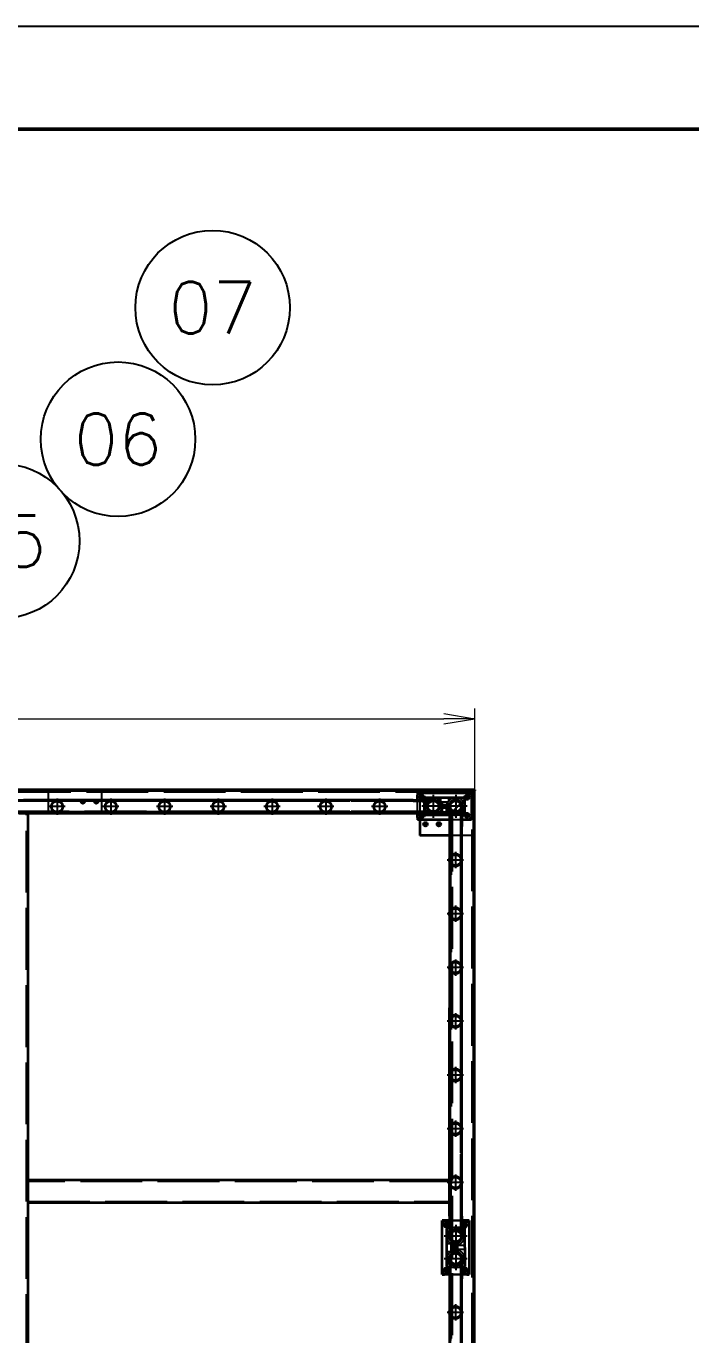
# Model space of a CAD drawing. Header units: millimetres. Extents: x -73083 to 81340, y -6859 to 6812.
# Drawn here: x -66598 to -65114, y 3890 to 6812 of the extents above; entities that cross this region are included whole.
import ezdxf
from ezdxf.enums import TextEntityAlignment as Align

# ---------------------------------------------------------------- set-up
doc = ezdxf.new("R2010")
doc.units = ezdxf.units.MM
doc.linetypes.add('AM_ISO02W050', pattern=[7.5, 6, -1.5])
doc.linetypes.add('AM_ISO08W050', pattern=[18, 12, -1.5, 3, -1.5])
doc.layers.add('A3', color=7, linetype='Continuous', plot=False)
for name, color, linetype, lineweight in [('AM_7', 2, 'AM_ISO08W050', 25), ('AM_HID', 1, 'AM_ISO02W050', 25), ('AM_VIS', 7, 'Continuous', 50)]:
    doc.layers.add(name, color=color, linetype=linetype, lineweight=lineweight)
doc.layers.add('word_dim', color=253, linetype='Continuous')
doc.styles.get("Standard").update_dxf_attribs({"font": 'romans.shx', "bigfont": 'bigfont.shx'})
doc.dimstyles.new('STANDARD 1-23', dxfattribs={"dimscale": 23, "dimtxt": 3.5, "dimasz": 3, "dimexe": 1, "dimexo": 0, "dimgap": 1, "dimtad": 3, "dimdsep": 46, "dimtxsty": 'Standard', "dimblk1": 'OPEN', "dimblk2": 'OPEN', "dimsah": 1, "dimcen": 0, "dimclrd": 256, "dimclre": 256, "dimclrt": 3, "dimazin": 2, "dimtfac": 1, "dimtmove": 0, "dimatfit": 3, "dimldrblk": 'OPEN', "dimfxl": 0, "dimtolj": 1, "dimtzin": 0, "dimlwd": 13, "dimlwe": 13, "dimarcsym": 0})

# ---------------------------------------------------------------- blocks, each defined once
blk = doc.blocks.new('_Open')
at = {"color": 0, "lineweight": -2}
for p, q in [((-1, 0.167), (0, 0)), ((-1, -0.167), (0, 0)), ((0, 0), (-1, 0))]:
    blk.add_line(p, q, dxfattribs=at)
blk = doc.blocks.new('*D1039')
at = {"layer": 'DEFPOINTS', "color": 0, "ltscale": 2}
for p in [(-65596.5, 5265.4), (-69400.5, 5106.5), (-65596.5, 5106.5)]:
    blk.add_point(p, dxfattribs=at)
at = {"layer": 'word_dim', "lineweight": 13, "ltscale": 2}
for p, q in [((-69400.5, 5106.5), (-69400.5, 5288.4)), ((-69331.5, 5265.4), (-65665.5, 5265.4)), ((-65596.5, 5106.5), (-65596.5, 5288.4))]:
    blk.add_line(p, q, dxfattribs=at)
at = {"layer": 'word_dim', "lineweight": 13, "ltscale": 2, "xscale": 69, "yscale": 69, "zscale": 69, "rotation": 180}
blk.add_blockref('_Open', (-69400.5, 5265.4), dxfattribs=at)
at = {"layer": 'word_dim', "lineweight": 13, "ltscale": 2, "xscale": 69, "yscale": 69, "zscale": 69}
blk.add_blockref('_Open', (-65596.5, 5265.4), dxfattribs=at)
at = {"layer": 'word_dim', "color": 3, "ltscale": 2, "insert": (-67498.5, 5328.6), "char_height": 80.5, "attachment_point": 5}
blk.add_mtext('\\A1;3804', dxfattribs=at)
blk = doc.blocks.new('aa1')
for p, q in [((0, 0), (-1, 0)), ((-0.4, 0.067), (0, 0)), ((-0.4, -0.067), (0, 0))]:
    blk.add_line(p, q)
blk = doc.blocks.new('aa2')
blk.add_circle((0, 0), 1)
blk = doc.blocks.new('*D1044')
at = {"layer": 'DEFPOINTS', "color": 0, "linetype": 'Continuous', "ltscale": 2}
for p in [(-66651.5, 5662.1), (-66651.5, 5662.1), (-67434.9, 4310.4)]:
    blk.add_point(p, dxfattribs=at)
at = {"layer": 'word_dim', "linetype": 'Continuous', "lineweight": 13, "ltscale": 2}
blk.add_line((-67348.4, 4459.7), (-66738, 5512.8), dxfattribs=at)
at = {"layer": 'word_dim', "linetype": 'Continuous', "lineweight": 13, "ltscale": 2, "xscale": 172.5, "yscale": 172.5, "zscale": 172.5}
for name, p, rotation in [('aa2', (-66651.5, 5662.1), 59.90502576643461), ('aa1', (-67434.9, 4310.4), 239.9050257664346)]:
    blk.add_blockref(name, p, dxfattribs=dict(at, rotation=rotation))
at = {"layer": 'word_dim', "color": 3, "linetype": 'Continuous', "ltscale": 2, "insert": (-67043.2, 4986.3), "char_height": 0.000023, "attachment_point": 5, "rotation": 59.905}
blk.add_mtext('\\A1;1562.26', dxfattribs=at)

msp = doc.modelspace()

# ---------------------------------------------------------------- linework, layer by layer
at = {"color": 7, "lineweight": 35, "ltscale": 23}
for p, q in [((-69398.95586, 5104.9596), (-65598.95586, 5104.95472)), ((-65596.4561, 5106.46058), (-67498.45604, 5106.46302)), ((-65596.4561, 5104.96058), (-67498.45604, 5104.96302)), ((-66198.95708, 5083.96497), (-66603.95708, 5083.9679)), ((-65733.95684, 5083.96204), (-66198.95708, 5083.96497)), ((-65723.95586, 5099.95423), (-65723.95586, 5094.95423)), ((-65723.95586, 5099.95423), (-65718.95586, 5099.95423)), ((-65723.95586, 5094.95423), (-65718.95586, 5099.95423)), ((-65723.95586, 5083.96302), (-65723.95586, 5094.95423)), ((-65718.95586, 5099.95423), (-65608.95586, 5099.95374)), ((-65708.95684, 5086.96106), (-65705.95684, 5089.96106)), ((-65708.95684, 5083.96204), (-65708.95684, 5086.96106)), ((-65705.95684, 5089.96106), (-65621.95684, 5089.96106)), ((-65621.95684, 5089.96106), (-65618.95684, 5086.96106)), ((-65618.95684, 5086.96106), (-65618.95684, 5070.96106)), ((-65611.60625, 5092.30433), (-65616.30645, 5087.60413)), ((-65608.95586, 5099.95374), (-65603.95586, 5099.95374)), ((-65608.95586, 5099.95374), (-65603.95586, 5094.95374)), ((-65602.95586, 5100.95472), (-65603.95684, 5099.95374)), ((-65603.95586, 5094.95374), (-65603.95586, 5099.95374)), ((-65603.95586, 5094.95374), (-65603.95586, 5044.95374)), ((-65601.95586, 5101.95472), (-65598.95586, 5104.95472)), ((-65598.9561, 5104.95472), (-65598.95855, 3154.95447)), ((-65598.9561, 5104.95472), (-65597.4561, 5104.95472)), ((-65597.4561, 5104.95472), (-65597.45855, 3154.95447)), ((-65596.4561, 5106.46058), (-65596.4561, 5104.96058)), ((-66533.11773, 5055.96058), (-66628.95781, 5055.96106)), ((-66613.95586, 5054.95765), (-66596.95635, 5054.95765)), ((-66603.95708, 5055.9679), (-66198.95708, 5055.96497)), ((-66596.95635, 5054.95765), (-66593.95635, 5054.95765)), ((-66593.95635, 5054.95765), (-66593.9583, 3369.96351)), ((-66593.95635, 5054.95618), (-65723.95586, 5054.95521)), ((-66413.11773, 5055.9596), (-66524.8001, 5055.96058)), ((-66293.11773, 5055.95911), (-66404.8001, 5055.9596)), ((-66173.11773, 5055.95813), (-66284.8001, 5055.95862)), ((-65733.95708, 5055.96204), (-66198.95708, 5055.96497)), ((-66053.11773, 5055.95716), (-66164.8001, 5055.95813)), ((-65933.11773, 5055.95667), (-66044.8001, 5055.95716)), ((-65813.11773, 5055.95569), (-65924.8001, 5055.95667)), ((-65708.95757, 5055.95521), (-65804.8001, 5055.95569)), ((-65733.95708, 5055.96204), (-65688.95269, 5055.96155)), ((-65723.95586, 5044.95423), (-65723.95586, 5055.96302)), ((-65708.95684, 5052.96106), (-65708.95684, 5055.96204)), ((-65674.4915, 5070.96106), (-65653.42241, 5070.96106)), ((-65653.42241, 5068.96106), (-65674.4915, 5068.96106)), ((-65624.95708, 5069.9303), (-65624.95732, 5024.96155)), ((-65624.4915, 5070.96106), (-65618.95684, 5070.96106)), ((-65618.95684, 5068.96106), (-65624.4915, 5068.96106)), ((-65618.95684, 5068.96106), (-65618.95684, 5052.96106)), ((-65723.95586, 5044.95423), (-65723.95586, 5039.95423)), ((-65718.95586, 5039.95423), (-65723.95586, 5044.95423)), ((-65718.95586, 5039.95423), (-65723.95586, 5039.95423)), ((-65718.95586, 5039.95423), (-65718.95586, 5004.94837)), ((-65652.95806, 5039.95423), (-65718.95586, 5039.95423)), ((-65705.95684, 5049.96106), (-65708.95684, 5052.96106)), ((-65652.95708, 5049.96106), (-65705.95684, 5049.96106)), ((-65624.96221, 4130.01746), (-65624.9561, 5049.96204)), ((-65608.95586, 5039.95374), (-65624.95806, 5039.95374)), ((-65621.95684, 5049.96106), (-65624.95708, 5049.96106)), ((-65618.95684, 5052.96106), (-65621.95684, 5049.96106)), ((-65603.95586, 5044.95374), (-65608.95586, 5039.95374)), ((-65603.95586, 5039.95374), (-65608.95586, 5039.95374)), ((-65603.95586, 5039.95374), (-65603.95586, 5044.95374)), ((-65652.9583, 5004.94837), (-65718.95586, 5004.94837)), ((-65652.95732, 5024.96204), (-65652.96001, 4619.9618)), ((-65624.96001, 4619.96155), (-65624.95732, 5024.96155)), ((-65652.96318, 4154.9618), (-65652.96001, 4619.9618)), ((-65624.96318, 4154.96155), (-65624.96001, 4619.96155)), ((-66593.95659, 4231.94813), (-66593.95684, 4234.94813)), ((-65652.96343, 4234.9469), (-66593.95684, 4234.94813)), ((-66593.95659, 4231.94813), (-66593.95415, 4187.94813)), ((-66593.95415, 4187.94813), (-66593.95391, 4184.94813)), ((-65652.96392, 4184.9469), (-66593.95391, 4184.94813)), ((-65652.96318, 4154.9618), (-65652.96343, 4110.06824)), ((-65624.96318, 4154.96155), (-65624.96367, 4109.83826)), ((-65652.96416, 4144.97718), (-65668.96978, 4144.97718)), ((-65668.96978, 4139.95398), (-65668.96978, 4144.97718)), ((-65668.96245, 4029.95398), (-65668.96221, 4139.95398)), ((-65668.96221, 4139.95398), (-65663.96221, 4144.95398)), ((-65663.96221, 4144.95398), (-65652.96221, 4144.95398)), ((-65659.03032, 4126.88196), (-65656.04229, 4129.89393)), ((-65658.69829, 4042.8827), (-65659.03032, 4126.88196)), ((-65656.04229, 4129.89393), (-65652.96343, 4129.90613)), ((-65608.96978, 4144.97742), (-65624.96416, 4144.97742)), ((-65624.96343, 4130.01673), (-65622.04253, 4130.0282)), ((-65624.96221, 4144.95398), (-65613.96221, 4144.95398)), ((-65622.04253, 4130.0282), (-65619.03081, 4127.04017)), ((-65619.03081, 4127.04017), (-65618.69854, 4043.0409)), ((-65613.96221, 4144.95398), (-65608.96221, 4139.95398)), ((-65608.96978, 4144.97742), (-65608.96978, 4139.96131)), ((-65608.96221, 4139.95398), (-65608.96245, 4029.95398)), ((-65639.8228, 4074.42298), (-65639.90606, 4095.49183)), ((-65637.90606, 4095.49988), (-65637.8228, 4074.43079)), ((-65655.68657, 4039.89466), (-65658.69829, 4042.8827)), ((-65652.96367, 4039.9054), (-65655.68657, 4039.89466)), ((-65624.9688, 3120.30481), (-65624.9627, 4040.01673)), ((-65624.96343, 4059.93177), (-65624.96367, 4014.96277)), ((-65621.68682, 4040.02894), (-65624.96367, 4040.016)), ((-65618.69854, 4043.0409), (-65621.68682, 4040.02894)), ((-65668.96929, 4024.97718), (-65668.96929, 4029.95398)), ((-65668.96929, 4024.97718), (-65663.98565, 4024.97718)), ((-65663.96245, 4024.95398), (-65668.96245, 4029.95398)), ((-65652.96465, 4024.95398), (-65663.96245, 4024.95398)), ((-65652.96367, 4014.96302), (-65652.9666, 3609.96302)), ((-65624.9666, 3609.96277), (-65624.96367, 4014.96277)), ((-65613.96245, 4024.95398), (-65624.96465, 4024.95398)), ((-65608.96245, 4029.95398), (-65613.96245, 4024.95398)), ((-65613.93901, 4024.97742), (-65608.96929, 4024.97742)), ((-65608.96929, 4029.95398), (-65608.96929, 4024.97742))]:
    msp.add_line(p, q, dxfattribs=at)
for points in [[(-65733.95684, 5083.96204), (-65689.41436, 5083.96155), (-65687.99907, 5083.92884), (-65687.04815, 5083.83069), (-65686.10601, 5083.6681), (-65685.1773, 5083.44153), (-65684.26616, 5083.15247)], [(-65652.68804, 5072.693), (-65652.83452, 5071.80872), (-65652.92437, 5070.91712), (-65652.95708, 5069.50355), (-65652.95732, 5024.96204)], [(-65652.69439, 4062.69397), (-65652.84111, 4061.8097), (-65652.93071, 4060.9181), (-65652.96343, 4059.50477), (-65652.96367, 4014.96302)]]:
    msp.add_lwpolyline(points, dxfattribs=at)
for centre, radius in [((-65713.95586, 5089.95423), 5), ((-65713.95586, 5089.95423), 3.3235), ((-65613.95586, 5089.95374), 5), ((-65613.95586, 5089.95374), 3.3235), ((-65713.95586, 5049.95423), 5), ((-65613.9561, 5049.95472), 5), ((-65713.95586, 5049.95423), 3.3235), ((-65706.45586, 5029.95472), 4.188), ((-65676.45586, 5029.95472), 4.188), ((-65613.95586, 5049.95374), 3.3235), ((-65658.96221, 4134.95398), 5), ((-65658.96978, 4134.97718), 3.3235), ((-65618.96978, 4134.97742), 3.3235), ((-65658.96245, 4034.95398), 5), ((-65658.96953, 4034.97718), 3.3235), ((-65618.96245, 4034.95398), 5), ((-65618.96953, 4034.97742), 3.3235)]:
    msp.add_circle(centre, radius, dxfattribs=at)
for centre, radius, start, end in [((-65688.95684, 5069.96106), 14.5, 3.9546044, 105.08612136), ((-65638.95684, 5069.96106), 14.5, 3.9546044, 176.04546208), ((-65638.95708, 5069.96155), 14, 348.7496172, 168.74961794), ((-66528.95806, 5069.32776), 14, 252.6123781, 287.38685191), ((-66408.95806, 5069.32679), 14, 252.6123781, 287.38685191), ((-66288.95806, 5069.3263), 14, 252.6123781, 287.38685191), ((-66168.95806, 5069.32532), 14, 252.6123781, 287.38685191), ((-66048.95806, 5069.32435), 14, 252.6123781, 287.38685191), ((-65928.95806, 5069.32386), 14, 252.6123781, 287.38685191), ((-65808.95806, 5069.32288), 14, 252.6123781, 287.38685191), ((-65688.95708, 5069.96155), 14, 250.42434066, 70.42433883), ((-65688.95684, 5069.96106), 14.5, 254.90148184, 356.04546049), ((-65688.95586, 5069.95472), 15.35, 356.29298911, 3.75904327), ((-65688.95586, 5069.95472), 19.75, 357.11858972, 2.92369855), ((-65638.95586, 5069.95472), 19.75, 177.07578246, 182.8817201), ((-65638.95586, 5069.95472), 15.35, 176.24258134, 183.70856914), ((-65638.95684, 5069.96106), 14.5, 183.95460622, 195.08974068), ((-65638.95684, 5069.96106), 14.5, 344.90729855, 356.04546049), ((-65638.95586, 5069.95472), 15.35, 356.29097335, 3.76016257), ((-65638.95586, 5069.95472), 19.75, 357.11779528, 2.92175152), ((-65639.59746, 4949.96253), 14, 162.61401802, 197.385217), ((-65639.59819, 4829.96253), 14, 162.61401802, 197.385217), ((-65639.59893, 4709.96277), 14, 162.61401802, 197.385217), ((-65639.5999, 4589.96277), 14, 162.61401802, 197.385217), ((-65639.60064, 4469.96277), 14, 162.61401802, 197.385217), ((-65639.60137, 4349.96277), 14, 162.61401802, 197.385217), ((-65639.6021, 4229.96277), 14, 162.61401802, 197.385217), ((-65618.96245, 4134.95472), 5, 180.00872397, 179.99113942), ((-65638.96343, 4109.96131), 14.5, 164.90968559, 266.27191632), ((-65637.91777, 4110.00013), 15.0459, 179.35459311, 183.77845564), ((-65638.96343, 4109.96155), 14, 183.90260116, 3.90259806), ((-65638.96245, 4109.95447), 15.35, 266.49091268, 273.9569105), ((-65638.96343, 4109.96131), 14.5, 274.18106365, 15.09175718), ((-65638.76567, 4059.96155), 14.5, 94.18106182, 191.72283991), ((-65638.96343, 4059.96253), 14, 348.7496172, 168.74961794), ((-65638.96245, 4109.95447), 19.75, 267.31929851, 273.12519153), ((-65638.96245, 4059.95447), 19.75, 86.75458348, 92.55943831), ((-65638.96245, 4059.95447), 15.35, 85.75431594, 93.22505391), ((-65638.76567, 4059.96155), 14.5, 341.95206694, 86.2719145), ((-65639.60381, 3939.96375), 14, 162.61401802, 197.385217)]:
    msp.add_arc(centre, radius, start, end, dxfattribs=at)
at = {"layer": 'A3', "linetype": 'Continuous'}
msp.add_lwpolyline([(-73083.10116, 6811.76774), (-53740.10116, 6811.76774), (-53740.10116, -6850.23226), (-73083.10116, -6850.23226)], close=True, dxfattribs=at)
at = {"layer": 'AM_7', "ltscale": 23}
for p, q in [((-66528.95806, 5087.52796), (-66528.95806, 5051.12757)), ((-66471.45122, 5085.39905), (-66471.45122, 5074.50989)), ((-66441.45122, 5085.39905), (-66441.45122, 5074.50989)), ((-66408.95806, 5087.52698), (-66408.95806, 5051.12708)), ((-66288.95806, 5087.52601), (-66288.95806, 5051.1261)), ((-66168.95806, 5087.52552), (-66168.95806, 5051.12513)), ((-66048.95806, 5087.52454), (-66048.95806, 5051.12464)), ((-65928.95806, 5087.52356), (-65928.95806, 5051.12366)), ((-65808.95806, 5087.52308), (-65808.95806, 5051.12269)), ((-65707.45586, 5089.95423), (-65720.45586, 5089.95423)), ((-65713.95586, 5096.45423), (-65713.95586, 5083.45423)), ((-65706.45586, 5085.39905), (-65706.45586, 5074.51038)), ((-65688.95708, 5088.16175), (-65688.95708, 5051.76136)), ((-65688.95586, 5095.62952), (-65688.95586, 5044.27942)), ((-65676.45586, 5085.39905), (-65676.45586, 5074.51038)), ((-65638.95708, 5088.16126), (-65638.95708, 5051.76136)), ((-65638.95586, 5095.62952), (-65638.95586, 5044.27942)), ((-65607.45586, 5089.95374), (-65620.45586, 5089.95374)), ((-65613.95586, 5096.45374), (-65613.95586, 5083.45374)), ((-66510.75811, 5069.32776), (-66547.15801, 5069.32776)), ((-66466.00689, 5079.95472), (-66476.8958, 5079.95472)), ((-66436.00689, 5079.95423), (-66446.8958, 5079.95423)), ((-66390.75811, 5069.32679), (-66427.15801, 5069.32679)), ((-66270.75811, 5069.3263), (-66307.15801, 5069.3263)), ((-66150.75811, 5069.32532), (-66187.15801, 5069.32532)), ((-66030.75811, 5069.32435), (-66067.15801, 5069.32435)), ((-65910.75811, 5069.32386), (-65947.15801, 5069.32386)), ((-65790.75811, 5069.32288), (-65827.15801, 5069.32288)), ((-65663.28106, 5069.95472), (-65714.63091, 5069.95472)), ((-65713.95586, 5056.45423), (-65713.95586, 5043.45423)), ((-65701.01152, 5079.95472), (-65711.9002, 5079.95472)), ((-65670.75689, 5069.96155), (-65707.15703, 5069.96155)), ((-65671.01152, 5079.95472), (-65681.9002, 5079.95472)), ((-65613.28106, 5069.95472), (-65664.63091, 5069.95472)), ((-65620.75689, 5069.96155), (-65657.15703, 5069.96155)), ((-65613.9561, 5056.45472), (-65613.9561, 5043.45472)), ((-65707.45586, 5049.95423), (-65720.45586, 5049.95423)), ((-65701.01152, 5029.95472), (-65711.9002, 5029.95472)), ((-65706.45586, 5035.39905), (-65706.45586, 5024.51038)), ((-65671.01152, 5029.95472), (-65681.9002, 5029.95472)), ((-65676.45586, 5035.39905), (-65676.45586, 5024.51038)), ((-65607.4561, 5049.95472), (-65620.4561, 5049.95472)), ((-65639.59746, 4968.16272), (-65639.59746, 4931.76282)), ((-65621.39751, 4949.96253), (-65657.79741, 4949.96253)), ((-65621.39824, 4829.96253), (-65657.79815, 4829.96253)), ((-65639.59819, 4848.16272), (-65639.59819, 4811.76258)), ((-65621.39898, 4709.96277), (-65657.79912, 4709.96277)), ((-65639.59893, 4728.16272), (-65639.59893, 4691.76258)), ((-65621.39971, 4589.96277), (-65657.79985, 4589.96277)), ((-65639.5999, 4608.16272), (-65639.5999, 4571.76258)), ((-65639.60064, 4488.16272), (-65639.60064, 4451.76258)), ((-65621.40068, 4469.96277), (-65657.80059, 4469.96277)), ((-65639.60137, 4368.16272), (-65639.60137, 4331.76258)), ((-65621.40142, 4349.96277), (-65657.80132, 4349.96277)), ((-65639.6021, 4248.16272), (-65639.6021, 4211.76258)), ((-65621.40215, 4229.96277), (-65657.8023, 4229.96277)), ((-65652.46221, 4134.95398), (-65665.46221, 4134.95398)), ((-65654.64922, 4134.97718), (-65663.29033, 4134.97718)), ((-65658.96978, 4139.29773), (-65658.96978, 4130.65662)), ((-65658.96221, 4141.45398), (-65658.96221, 4128.45398)), ((-65638.96343, 4128.1615), (-65638.96343, 4091.76136)), ((-65638.96245, 4135.62952), (-65638.96245, 4084.27942)), ((-65612.46245, 4134.95472), (-65625.46245, 4134.95472)), ((-65614.64922, 4134.97742), (-65623.29033, 4134.97742)), ((-65618.96978, 4139.29798), (-65618.96978, 4130.65687)), ((-65618.96245, 4141.45472), (-65618.96245, 4128.45472)), ((-65613.2874, 4109.95447), (-65664.6375, 4109.95447)), ((-65620.76348, 4109.96155), (-65657.16338, 4109.96155)), ((-65638.96343, 4078.16272), (-65638.96343, 4041.76258)), ((-65638.96245, 4085.62952), (-65638.96245, 4034.27942)), ((-65652.46245, 4034.95398), (-65665.46245, 4034.95398)), ((-65613.2874, 4059.95447), (-65664.6375, 4059.95447)), ((-65654.64898, 4034.97718), (-65663.28984, 4034.97718)), ((-65658.96953, 4039.29773), (-65658.96953, 4030.65662)), ((-65658.96245, 4041.45398), (-65658.96245, 4028.45398)), ((-65620.76348, 4059.96253), (-65657.16338, 4059.96253)), ((-65612.46245, 4034.95398), (-65625.46245, 4034.95398)), ((-65614.64898, 4034.97742), (-65623.28984, 4034.97742)), ((-65618.96953, 4039.29798), (-65618.96953, 4030.65687)), ((-65618.96245, 4041.45398), (-65618.96245, 4028.45398)), ((-65639.60381, 3958.16395), (-65639.60381, 3921.7638)), ((-65621.40386, 3939.96375), (-65657.80376, 3939.96375))]:
    msp.add_line(p, q, dxfattribs=at)
at = {"layer": 'AM_HID', "ltscale": 23}
for p, q in [((-69395.95586, 5101.9596), (-65601.95586, 5101.95472)), ((-65702.95586, 5083.95472), (-66634.95586, 5083.96106)), ((-66548.95122, 5104.95472), (-66548.95122, 5054.95472)), ((-66435.95586, 5104.96155), (-66435.95586, 5106.46155)), ((-66428.95122, 5054.95423), (-66428.95122, 5104.95423)), ((-66426.95586, 5104.96155), (-66426.95586, 5106.46155)), ((-65915.95562, 5104.96106), (-65915.95562, 5106.46106)), ((-65906.95562, 5104.96106), (-65906.95562, 5106.46106)), ((-65723.95586, 5055.96302), (-65723.95586, 5083.96302)), ((-65718.95586, 5104.94837), (-65718.95586, 5039.95423)), ((-65708.95684, 5070.96106), (-65708.95684, 5083.96204)), ((-65702.95586, 5083.95472), (-65702.9561, 5057.66907)), ((-65672.95684, 5089.96106), (-65672.95684, 5079.96106)), ((-65654.95684, 5089.96106), (-65654.95684, 5079.96106)), ((-65601.95586, 5101.95472), (-65645.95586, 5057.95521)), ((-65616.30645, 5087.60413), (-65644.95586, 5058.95521)), ((-65603.95684, 5099.95374), (-65611.60625, 5092.30433)), ((-65598.95586, 5104.95472), (-65602.95586, 5100.95472)), ((-65601.95781, 3327.95496), (-65601.95586, 5101.95472)), ((-65598.95586, 5104.95472), (-65598.95781, 3324.95496)), ((-69351.95586, 5057.95911), (-65645.95586, 5057.95521)), ((-66733.95586, 5054.95618), (-66593.95635, 5054.95618)), ((-66156.95586, 5081.45813), (-66634.9561, 5081.46106)), ((-66156.9561, 5058.45813), (-66634.9561, 5058.46106)), ((-66198.95708, 5081.46497), (-66603.95708, 5081.4679)), ((-66603.95708, 5058.4679), (-66198.95708, 5058.46497)), ((-66596.9583, 3324.95765), (-66596.95635, 5054.95765)), ((-66524.8001, 5055.96058), (-66533.11773, 5055.96058)), ((-66404.8001, 5055.9596), (-66413.11773, 5055.9596)), ((-66284.8001, 5055.95862), (-66293.11773, 5055.95911)), ((-65733.95684, 5081.46204), (-66198.95708, 5081.46497)), ((-65733.95708, 5058.46204), (-66198.95708, 5058.46497)), ((-66164.8001, 5055.95813), (-66173.11773, 5055.95813)), ((-65702.9561, 5058.45472), (-66156.9561, 5058.45813)), ((-65702.95586, 5081.45472), (-66156.95586, 5081.45813)), ((-66044.8001, 5055.95716), (-66053.11773, 5055.95716)), ((-65924.8001, 5055.95667), (-65933.11773, 5055.95667)), ((-65804.8001, 5055.95569), (-65813.11773, 5055.95569)), ((-65723.95586, 5054.95521), (-65648.95586, 5054.95521)), ((-65702.9561, 5055.95472), (-65708.95757, 5055.95521)), ((-65708.95684, 5070.96106), (-65703.42241, 5070.96106)), ((-65708.95684, 5055.96204), (-65708.95684, 5068.96106)), ((-65703.42241, 5068.96106), (-65708.95684, 5068.96106)), ((-65702.9561, 5057.66907), (-65702.9561, 5055.95472)), ((-65672.95684, 5079.96106), (-65663.95684, 5079.96106)), ((-65669.61528, 5073.95423), (-65658.29668, 5073.95423)), ((-65658.29668, 5065.95423), (-65669.61528, 5065.95423)), ((-65669.45684, 5079.96106), (-65669.45684, 5070.96106)), ((-65668.29497, 5049.96106), (-65668.29497, 5068.96106)), ((-65663.95684, 5079.96106), (-65654.95684, 5079.96106)), ((-65659.61895, 5049.96106), (-65659.61895, 5068.96106)), ((-65658.45684, 5079.96106), (-65658.45684, 5070.96106)), ((-65652.96245, 4123.95496), (-65652.9561, 5055.95472)), ((-65652.9561, 5055.95472), (-65651.24224, 5055.95472)), ((-65651.24224, 5055.95472), (-65638.9561, 5055.95472)), ((-65650.45928, 4577.95496), (-65650.4561, 5055.95472)), ((-65648.95586, 5054.95521), (-65648.95781, 3374.95496)), ((-65644.95586, 5058.95521), (-65648.95586, 5054.95521)), ((-65648.95586, 5054.95521), (-65645.95586, 5057.95521)), ((-65645.95781, 3371.95496), (-65645.95586, 5057.95521)), ((-65638.9561, 5055.95472), (-65627.4561, 5055.95472)), ((-65638.9561, 5055.95472), (-65624.9561, 5055.95472)), ((-65627.45928, 4577.95472), (-65627.4561, 5055.95472)), ((-65624.9561, 5049.96204), (-65624.9561, 5055.95472)), ((-65624.95806, 5039.95374), (-65652.95806, 5039.95423)), ((-65624.95708, 5049.96106), (-65652.95708, 5049.96106)), ((-65598.95586, 5004.94837), (-65652.9583, 5004.94837)), ((-65650.45732, 5024.96204), (-65650.46001, 4619.9618)), ((-65627.46001, 4619.96155), (-65627.45732, 5024.96155)), ((-65650.46318, 4154.9618), (-65650.46001, 4619.9618)), ((-65627.46318, 4154.96155), (-65627.46001, 4619.96155)), ((-65650.46245, 4123.95496), (-65650.45928, 4577.95496)), ((-65627.46245, 4123.95472), (-65627.45928, 4577.95472)), ((-65648.95684, 4231.9469), (-66593.95659, 4231.94813)), ((-65648.95684, 4234.9469), (-65652.96343, 4234.9469)), ((-65648.95684, 4234.9469), (-65648.95684, 4231.9469)), ((-65648.95684, 4187.9469), (-65648.95684, 4231.9469)), ((-66593.95415, 4187.94813), (-65648.95684, 4187.9469)), ((-65648.95684, 4184.9469), (-65652.96392, 4184.9469)), ((-65648.95684, 4187.9469), (-65648.95684, 4184.9469)), ((-65627.46318, 4154.96155), (-65627.46343, 4109.98353)), ((-65624.96416, 4144.97742), (-65652.96416, 4144.97718)), ((-65652.96343, 4129.90613), (-65640.04229, 4129.95716)), ((-65651.24858, 4123.95496), (-65652.96245, 4123.95496)), ((-65652.96221, 4144.95398), (-65624.96221, 4144.95398)), ((-65624.96245, 4123.95472), (-65651.24858, 4123.95496)), ((-65640.02056, 4124.42273), (-65640.04229, 4129.95716)), ((-65638.04253, 4129.96497), (-65624.96343, 4130.01673)), ((-65638.04253, 4129.96497), (-65638.02056, 4124.43055)), ((-65624.96245, 4123.95472), (-65624.96221, 4130.01746)), ((-65658.89995, 4093.88221), (-65648.89995, 4093.92176)), ((-65652.96343, 4110.06824), (-65652.96318, 4110.16956)), ((-65648.86455, 4084.92176), (-65648.89995, 4093.92176)), ((-65642.96245, 4079.29505), (-65642.96245, 4090.61365)), ((-65634.96245, 4090.61365), (-65634.96245, 4079.29505)), ((-65658.82866, 4075.88221), (-65648.82891, 4075.92176)), ((-65648.88628, 4090.42176), (-65639.88628, 4090.4574)), ((-65648.82891, 4075.92176), (-65648.86455, 4084.92176)), ((-65648.84258, 4079.42176), (-65639.84282, 4079.4574)), ((-65618.88189, 4089.3783), (-65637.88164, 4089.30311)), ((-65618.84746, 4080.70252), (-65637.84746, 4080.62732)), ((-65652.9688, 3113.95594), (-65652.9627, 4045.95594)), ((-65639.68657, 4039.95789), (-65652.96367, 4039.9054)), ((-65652.9627, 4045.95594), (-65651.24883, 4045.95594)), ((-65651.24883, 4045.95594), (-65638.9627, 4045.95594)), ((-65650.46587, 3567.95594), (-65650.4627, 4045.95594)), ((-65639.68657, 4039.95789), (-65639.70855, 4045.49231)), ((-65638.9627, 4045.95594), (-65624.9627, 4045.95594)), ((-65638.96245, 4045.95594), (-65627.4627, 4045.95594)), ((-65637.70855, 4045.50013), (-65637.68657, 4039.9657)), ((-65624.96367, 4040.016), (-65637.68657, 4039.9657)), ((-65627.46587, 3567.95594), (-65627.4627, 4045.95594)), ((-65624.9627, 4040.01673), (-65624.9627, 4045.95594)), ((-65663.98565, 4024.97718), (-65613.93901, 4024.97742)), ((-65624.96465, 4024.95398), (-65652.96465, 4024.95398)), ((-65650.46367, 4014.96302), (-65650.4666, 3609.96302)), ((-65627.4666, 3609.96277), (-65627.46367, 4014.96277))]:
    msp.add_line(p, q, dxfattribs=at)
for points in [[(-65733.95708, 5058.46204), (-65689.41558, 5058.46155), (-65688.87871, 5058.46204), (-65688.83159, 5058.46253), (-65688.82891, 5058.46253), (-65688.8626, 5058.46448), (-65689.74395, 5058.48841), (-65690.7542, 5058.58216), (-65691.29888, 5058.70228), (-65692.27422, 5058.95472), (-65692.81011, 5059.1261)], [(-65733.95684, 5081.46204), (-65689.30571, 5081.46155), (-65688.98345, 5081.46155), (-65688.98149, 5081.46155), (-65689.04082, 5081.46106), (-65689.16436, 5081.46009), (-65689.16802, 5081.4596), (-65689.16094, 5081.45862), (-65688.16997, 5081.4347), (-65687.10552, 5081.34046), (-65686.61528, 5081.22034), (-65685.65435, 5080.97083), (-65685.10381, 5080.797)], [(-65650.23589, 5072.20521), (-65650.34038, 5071.6969), (-65650.43023, 5070.74622), (-65650.45415, 5069.86683), (-65650.45537, 5069.82483), (-65650.45562, 5069.82288), (-65650.45586, 5069.82435), (-65650.45684, 5069.92054), (-65650.45708, 5069.93616), (-65650.45708, 5069.90101), (-65650.45708, 5068.1388), (-65650.45732, 5024.96204)], [(-65627.67803, 5067.7179), (-65627.58281, 5068.19251), (-65627.46758, 5069.64466), (-65627.45806, 5070.0431), (-65627.45781, 5070.05042), (-65627.45781, 5070.05188), (-65627.45708, 5069.99769), (-65627.45708, 5068.5636), (-65627.45732, 5024.96155)], [(-65650.46318, 4154.9618), (-65650.46343, 4110.98987), (-65650.46343, 4109.98841), (-65650.43682, 4109.17884)], [(-65650.24248, 4062.20618), (-65650.34673, 4061.69813), (-65650.43657, 4060.74744), (-65650.46074, 4059.86805), (-65650.46196, 4059.82581), (-65650.46221, 4059.8241), (-65650.46245, 4059.82532), (-65650.46343, 4059.92176), (-65650.46343, 4059.93738), (-65650.46343, 4059.90223), (-65650.46343, 4058.14002), (-65650.46367, 4014.96302)], [(-65627.68438, 4057.71888), (-65627.5894, 4058.19373), (-65627.47393, 4059.64563), (-65627.46465, 4060.04432), (-65627.4644, 4060.0514), (-65627.46416, 4060.05286), (-65627.46343, 4059.99891), (-65627.46343, 4058.56482), (-65627.46367, 4014.96277)]]:
    msp.add_lwpolyline(points, dxfattribs=at)
for centre, radius in [((-66471.45122, 5079.95472), 4.188), ((-66441.45122, 5079.95423), 4.188), ((-65706.45586, 5079.95472), 4.188), ((-65676.45586, 5079.95472), 4.188), ((-66528.95806, 5069.32776), 11.5), ((-66408.95806, 5069.32679), 11.5), ((-66288.95806, 5069.3263), 11.5), ((-66168.95806, 5069.32532), 11.5), ((-66048.95806, 5069.32435), 11.5), ((-65928.95806, 5069.32386), 11.5), ((-65808.95806, 5069.32288), 11.5), ((-65688.95708, 5069.96155), 11.5), ((-65638.95708, 5069.96155), 11.5), ((-65639.59746, 4949.96253), 11.5), ((-65639.59819, 4829.96253), 11.5), ((-65639.59893, 4709.96277), 11.5), ((-65639.5999, 4589.96277), 11.5), ((-65639.60064, 4469.96277), 11.5), ((-65639.60137, 4349.96277), 11.5), ((-65639.6021, 4229.96277), 11.5), ((-65638.96343, 4109.96155), 11.5), ((-65638.96343, 4059.96253), 11.5), ((-65639.60381, 3939.96375), 11.5)]:
    msp.add_circle(centre, radius, dxfattribs=at)
for centre, radius, start, end in [((-65688.95586, 5069.95472), 19.75, 2.92369855, 269.99993602), ((-65688.95586, 5069.95472), 15.35, 3.75904327, 356.29298911), ((-65688.95684, 5069.96106), 14.5, 105.08612136, 176.04546208), ((-65688.95708, 5069.96155), 14, 70.42433883, 250.42434066), ((-65638.95586, 5069.95472), 19.75, 2.92175152, 177.07578246), ((-65638.95586, 5069.95472), 15.35, 3.76016257, 176.24258134), ((-66528.95806, 5069.32776), 14, 287.38685191, 252.6123781), ((-66408.95806, 5069.32679), 14, 287.38685191, 252.6123781), ((-66288.95806, 5069.3263), 14, 287.38685191, 252.6123781), ((-66168.95806, 5069.32532), 14, 287.38685191, 252.6123781), ((-66048.95806, 5069.32435), 14, 287.38685191, 252.6123781), ((-65928.95806, 5069.32386), 14, 287.38685191, 252.6123781), ((-65808.95806, 5069.32288), 14, 287.38685191, 252.6123781), ((-65688.95684, 5069.96106), 14.5, 183.95460622, 254.90148184), ((-65688.96196, 5069.94153), 13.97925, 250.41576194, 270.03791188), ((-65688.95586, 5069.95472), 19.75, 269.99993602, 357.11858972), ((-65638.95586, 5069.95472), 19.75, 182.8817201, 357.11779528), ((-65638.95586, 5069.95472), 15.35, 183.70856914, 356.29097335), ((-65638.95708, 5069.96155), 14, 168.74961794, 348.7496172), ((-65638.95684, 5069.96106), 14.5, 195.08974068, 344.90729855), ((-65638.9981, 5069.96644), 14.04131, 348.76184153, 0.22828944), ((-65639.59746, 4949.96253), 14, 197.385217, 162.61401802), ((-65639.59819, 4829.96253), 14, 197.385217, 162.61401802), ((-65639.59893, 4709.96277), 14, 197.385217, 162.61401802), ((-65639.5999, 4589.96277), 14, 197.385217, 162.61401802), ((-65639.60064, 4469.96277), 14, 197.385217, 162.61401802), ((-65639.60137, 4349.96277), 14, 197.385217, 162.61401802), ((-65639.6021, 4229.96277), 14, 197.385217, 162.61401802), ((-65638.96245, 4109.95447), 19.75, 273.12519153, 179.99993671), ((-65638.96245, 4109.95447), 15.35, 359.99993293, 266.49091268), ((-65638.96343, 4109.96155), 14, 3.90259806, 183.90260116), ((-65638.96343, 4109.96131), 14.5, 94.18106182, 164.90968559), ((-65638.96343, 4109.96131), 14.5, 15.09175718, 86.2719145), ((-65638.96245, 4109.95447), 19.75, 179.99993671, 267.31929851), ((-65638.96245, 4109.95447), 15.35, 273.9569105, 359.99993293), ((-65638.65288, 4109.97059), 11.18945, 0.0659543, 3.96369324), ((-65638.86992, 4109.96253), 13.90672, 359.48827614, 3.92467536), ((-65638.96245, 4059.95447), 19.75, 92.55943831, 359.99993293), ((-65638.96245, 4059.95447), 15.35, 93.22505391, 85.75431594), ((-65638.96343, 4059.96253), 14, 168.74961794, 348.7496172), ((-65638.96245, 4059.95447), 19.75, 359.99993293, 86.75458348), ((-65638.76567, 4059.96155), 14.5, 191.72283991, 266.27191632), ((-65638.76567, 4059.96155), 14.5, 274.18106365, 341.95206694), ((-65639.00444, 4059.96766), 14.04131, 348.76184153, 0.22828944), ((-65639.60381, 3939.96375), 14, 197.385217, 162.61401802)]:
    msp.add_arc(centre, radius, start, end, dxfattribs=at)
at = {"layer": 'AM_VIS', "linetype": 'Continuous'}
msp.add_line((-72508.10116, 6581.76774), (-53970.10116, 6581.76774), dxfattribs=at)

# ---------------------------------------------------------------- block references
at = {"layer": 'word_dim', "linetype": 'Continuous', "lineweight": 13, "ltscale": 5, "yscale": 172.5, "zscale": 172.5}
for p, xscale, rotation in [((-66181.6577, 6183.38024), 172.5000000000065, 187.5515405530799), ((-66392.80569, 5889.53241), 172.5000000000005, 42.25538570137421)]:
    msp.add_blockref('aa2', p, dxfattribs=dict(at, xscale=xscale, rotation=rotation))

# ---------------------------------------------------------------- texts
at = {"layer": 'word_dim', "color": 3, "linetype": 'Continuous', "ltscale": 5}
for s, p in [('07', (-66181.6577, 6183.38024)), ('06', (-66392.80569, 5889.53241))]:
    msp.add_text(s, height=115, dxfattribs=at).set_placement(p, align=Align.MIDDLE_CENTER)
at = {"layer": 'word_dim', "color": 3, "linetype": 'Continuous', "ltscale": 2}
msp.add_text('05', height=115, dxfattribs=at).set_placement((-66651.48668, 5662.08985), align=Align.MIDDLE_CENTER)
at = {"layer": 'word_dim', "color": 3, "linetype": 'Continuous', "ltscale": 5, "insert": (-66269.73409, 6001.34391), "char_height": 0.000023, "attachment_point": 5, "rotation": 42.2553857}
msp.add_mtext('\\A1;332.56', dxfattribs=at)

# ---------------------------------------------------------------- dimensions: what is measured, and where the dimension line sits
at = {"layer": 'word_dim', "color": 3, "linetype": 'Continuous', "ltscale": 2}
dim = msp.add_aligned_dim(p1=(-67434.8558, 4310.43397), p2=(-66651.48668, 5662.08985), distance=0, dimstyle='STANDARD 1-23', override={"dimtxt": 1e-06, "dimasz": 7.5, "dimgap": 0, "dimblk1": 'aa1', "dimblk2": 'aa2', "dimse1": 1, "dimse2": 1}, dxfattribs=at)
dim.commit()
dim.dimension.update_dxf_attribs({"geometry": '*D1044', "text_midpoint": (-67043.17125, 4986.26192)})
at = {"layer": 'word_dim', "ltscale": 2}
dim = msp.add_linear_dim(base=(-65596.4561, 5265.35832), p1=(-69400.4561, 5106.4596), p2=(-65596.4561, 5106.4596), dimstyle='STANDARD 1-23', dxfattribs=at)
dim.commit()
dim.dimension.update_dxf_attribs({"geometry": '*D1039', "text_midpoint": (-67498.4561, 5328.60832)})

doc.saveas('drawing.dxf')
